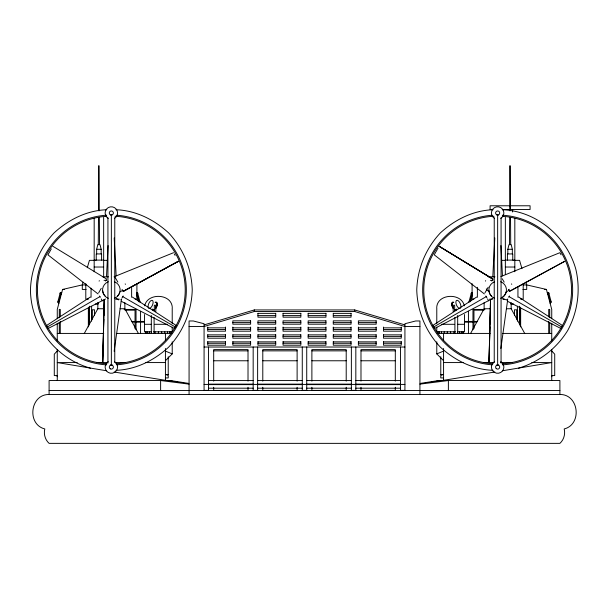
<?xml version="1.0" encoding="UTF-8"?>
<svg xmlns="http://www.w3.org/2000/svg" width="609" height="609" viewBox="0 0 609 609"><rect width="100%" height="100%" fill="white"/><g stroke="black" fill="none" stroke-linecap="round" stroke-linejoin="round"><path stroke-width="0.91" d="M98.277 244.666L98.475 217.383M98.521 210.798L98.848 165.64L99.313 210.798M509.444 244.666L509.642 217.383M509.687 210.798L510.015 165.64L510.479 210.798M102.761 362.568L104.208 299.628L102.685 362.568L103.842 319.352M489.073 362.568L490.519 299.628L488.989 362.568L489.948 326.873M103.949 315.599L104.375 299.628M490.032 324.049L490.557 304.325M106.484 276.836L108.09 245.549M492.795 276.836L494.79 237.959M114.149 351.294L121.389 299.628M500.857 348.477L507.693 299.628M144.706 305.832C147.18 292.83 170.779 293.317 172.218 306.73M436.782 306.73C438.221 293.317 461.82 292.83 464.294 305.832M96.656 253.945L96.656 249.287L97.783 244.666L100.043 244.666L101.178 249.287L101.178 253.945M507.822 253.945L507.822 249.287L508.957 244.666L511.217 244.666L512.344 249.287L512.344 253.945M60.656 293.233L60.184 293.005M85.945 284.913L82.291 284.913L62.582 289.435L57.261 309.425L57.261 318.713M468.869 302.353L471.473 292.548L472.348 292.769M471.83 293.233L471.351 293.005M469.958 301.737L472.279 293.02M470.605 301.249L472.302 294.885M83.083 282.188L82.291 284.913L82.291 289.435L86.09 289.435M87.293 267.732L89.439 260.347L95.126 260.347M156.117 306.974L156.33 306.16M84.301 333.42L97.828 308.748L97.828 302.627M470.612 333.42L484.132 308.748L484.132 302.627M48.187 254.349L49.108 252.75M49.405 252.24L50.555 250.246M50.928 249.606L51.339 248.891M99.107 281.114L99.366 280.665M98.643 292.845L101.246 288.331M105.456 281.046L106.613 279.036L52.861 246.257M120.947 299.78L121.419 298.958M122.028 297.908L123.155 295.959M175.057 327.429L174.448 328.487L121.183 301.265M175.704 326.31L175.323 326.972L122.767 296.629M175.811 326.127L176.199 325.457L132.374 297.063M434.59 254.189L435.755 252.172M436.097 251.578L437.254 249.576M437.635 248.914L438.046 248.206M485.419 281.114L485.678 280.665M484.947 292.845L488.228 287.159M491.76 281.046L492.917 279.036L439.127 246.325M506.924 300.366L507.731 298.958M508.69 297.299L509.467 295.959M562.411 325.625L560.782 328.441L507.495 301.265M562.48 325.511L518.678 297.063M509.253 289.275L508.309 290.729L506.018 292.046M57.261 350.974L54.285 354.172L54.285 375.586L57.261 375.586M551.404 376.705L552.553 375.479M165.511 360.604L172.218 353.898L172.218 341.794M90.322 297.063L46.52 325.511M476.626 297.063L432.801 325.457L433.189 326.127M47.365 326.972L99.922 296.629M46.589 325.625L48.218 328.441L105.578 298.973M119.707 292.046L121.998 290.729M486.233 296.629L433.677 326.972L433.296 326.31M433.943 327.429L434.552 328.487L492.696 298.509M178.46 261.2L123.231 291.429L122.074 289.42M123.224 291.414L178.498 261.269L123.14 291.269M509.451 291.269L564.809 261.269L509.543 291.429L508.386 289.42M452.67 306.16L452.883 306.974A3.974 1.865 66.8 0 1 452.441 306.045M443.489 360.604L436.782 353.898L443.702 351.035M518.594 368.171C539.049 362.05 556.504 348.652 567.71 330.481C577.85 311.686 580.72 289.869 575.794 269.094C566.659 236.475 536.4 210.866 502.204 209.732M114.637 276.539L173.55 252.705M500.948 276.539L559.861 252.705M435.861 381.546L438.457 380.541L559.899 380.541L559.899 394.48C578.915 394.137 582.425 424.359 564.2 428.949C565.479 434.065 563.843 439.827 559.899 443.36L49.101 443.36C45.157 439.827 43.521 434.065 44.8 428.949C26.575 424.359 30.085 394.137 49.101 394.48L559.899 394.48M204.076 324.917L254.288 309.935L354.712 309.935L404.924 324.917M419.928 326.5L404.924 326.5L354.712 311.526L254.288 311.526L204.076 326.5L189.072 326.5M136.652 292.769L137.527 292.541L140.131 302.353M137.649 293.005L137.17 293.233M136.492 294.101L137.855 293.774M138.502 301.668L139.857 301.295M547.263 292.594L547.742 292.465L550.559 303.038L550.079 303.183M547.826 292.769L548.694 292.541L551.343 302.506L550.475 302.742M548.816 293.005L548.344 293.233M547.666 294.101L549.021 293.774M549.676 301.668L551.023 301.295M448.376 390.521L448.376 380.541L419.928 384.134L494.858 372.023M502.318 370.782L551.739 362.568L531.809 362.568M420.24 383.419L438.457 380.541M106.796 209.732C86.95 210.387 68.627 219.605 54.14 232.828C39.486 248.358 31.067 268.691 30.45 290.029C30.892 326.18 55.609 358.389 90.406 368.171M493.1 209.732C473.262 210.387 454.938 219.605 440.452 232.828C425.798 248.358 417.378 268.691 416.762 290.029C417.378 311.374 425.798 331.707 440.452 347.229C454.938 360.452 473.262 369.671 493.1 370.325M115.9 370.325C135.738 369.671 154.062 360.452 168.548 347.229C183.202 331.707 191.622 311.374 192.238 290.029C191.622 268.691 183.202 248.358 168.548 232.828C154.062 219.605 135.738 210.387 115.9 209.732M491.95 209.504L490.093 209.504L490.093 205.781L530.081 205.781L530.081 209.504L503.11 209.504M110.8 215.046L111.889 215.046M497.111 215.046L498.2 215.046M96.656 249.287L101.178 249.287M507.822 249.287L512.344 249.287M94.174 260.104L103.652 260.104M505.348 260.104L514.826 260.104M103.652 260.347L107.443 260.347M501.557 260.347L505.348 260.347M513.874 260.347L519.561 260.347L521.966 268.622M94.174 267.031L103.652 267.031M505.348 267.031L514.826 267.031M102.86 276.836L108.516 276.836M114.043 276.836L114.987 276.836M488.319 276.836L494.957 276.836M523.055 284.913L526.709 284.913L546.418 289.435L551.739 309.425L551.739 318.713M62.582 289.435L64.455 289.435M522.91 289.435L526.709 289.435L526.709 284.913L525.917 282.188M544.545 289.435L546.418 289.435M88.427 299.133L85.793 299.133L85.793 283.665M115.588 299.133L119.364 299.133M135.145 299.133L136.903 299.133L136.903 283.665M473.855 299.133L472.097 299.133L472.097 283.665M489.636 299.133L492.468 299.133M502.844 299.133L504.732 299.133M520.573 299.133L523.207 299.133L523.207 283.665M505.173 299.628L506.444 299.628M96.61 303.716L98.452 303.716M510.548 303.716L512.39 303.716M95.316 304.043L98.019 304.043M510.981 304.043L513.684 304.043M97.828 308.748L104.017 308.748M120.095 308.748L124.868 308.748L138.388 333.42M484.132 308.748L490.329 308.748M506.406 308.748L511.172 308.748L524.699 333.42M124.099 309.425L136.043 309.425L136.043 329.728M484.901 309.425L472.957 309.425L472.957 329.728M124.997 310.179L135.038 310.179L135.038 321.423L131.384 321.423M484.003 310.179L473.962 310.179L473.962 321.423L477.616 321.423M257.95 313.361L275.725 313.361M283.056 313.361L300.838 313.361M308.162 313.361L325.944 313.361M333.275 313.361L351.05 313.361M257.95 315.591L275.725 315.591M283.056 315.591L300.838 315.591M308.162 315.591L325.944 315.591M333.275 315.591L351.05 315.591M136.043 321.423L144.257 321.423M464.743 321.423L472.957 321.423M132.298 322.169L135.038 322.169L135.038 328.731M136.043 322.169L144.257 322.169M464.743 322.169L472.957 322.169M476.702 322.169L473.962 322.169L473.962 328.731M232.844 322.595L250.619 322.595M257.95 322.595L275.725 322.595M283.056 322.595L300.838 322.595M308.162 322.595L325.944 322.595M333.275 322.595L351.05 322.595M358.381 322.595L376.156 322.595M144.546 324.3L151.466 324.3M154.8 324.3L167.445 324.3M441.555 324.3L454.2 324.3M457.534 324.3L464.454 324.3M207.738 327.848L225.513 327.848M232.844 327.848L250.619 327.848M257.95 327.848L275.725 327.848M283.056 327.848L300.838 327.848M308.162 327.848L325.944 327.848M333.275 327.848L351.05 327.848M358.381 327.848L376.156 327.848M383.487 327.848L401.262 327.848M207.738 329.515L225.513 329.515M232.844 329.515L250.619 329.515M257.95 329.515L275.725 329.515M283.056 329.515L300.838 329.515M308.162 329.515L325.944 329.515M333.275 329.515L351.05 329.515M358.381 329.515L376.156 329.515M383.487 329.515L401.262 329.515M151.466 331.798L144.546 331.798L144.546 314.518M153.491 331.798L171.746 331.798M437.254 331.798L455.509 331.798M457.534 331.798L464.454 331.798L464.454 314.518M57.261 333.42L103.758 333.42M116.997 333.42L171.746 333.42M437.254 333.42L490.062 333.42M502.402 333.42L551.739 333.42M207.738 334.859L225.513 334.859M232.844 334.859L250.619 334.859M257.95 334.859L275.725 334.859M283.056 334.859L300.838 334.859M308.162 334.859L325.944 334.859M333.275 334.859L351.05 334.859M358.381 334.859L376.156 334.859M383.487 334.859L401.262 334.859M207.738 336.396L225.513 336.396M232.844 336.396L250.619 336.396M257.95 336.396L275.725 336.396M283.056 336.396L300.838 336.396M308.162 336.396L325.944 336.396M333.275 336.396L351.05 336.396M358.381 336.396L376.156 336.396M383.487 336.396L401.262 336.396M207.738 341.862L225.513 341.862M232.844 341.862L250.619 341.862M257.95 341.862L275.725 341.862M283.056 341.862L300.838 341.862M308.162 341.862L325.944 341.862M333.275 341.862L351.05 341.862M358.381 341.862L376.156 341.862M383.487 341.862L401.262 341.862M207.738 343.278L225.513 343.278M232.844 343.278L250.619 343.278M257.95 343.278L275.725 343.278M283.056 343.278L300.838 343.278M308.162 343.278L325.944 343.278M333.275 343.278L351.05 343.278M358.381 343.278L376.156 343.278M383.487 343.278L401.262 343.278M204.076 347.031L404.924 347.031M213.69 350.86L248.015 350.86M262.791 350.86L297.116 350.86M311.884 350.86L346.209 350.86M360.985 350.86L395.31 350.86M213.69 360.772L248.015 360.772M262.791 360.772L297.116 360.772M311.884 360.772L346.209 360.772M360.985 360.772L395.31 360.772M77.191 362.568L57.261 362.568L106.682 370.782M97.113 362.568L107.549 362.568M115.139 362.568L125.576 362.568M145.505 362.568L165.427 362.568M443.573 362.568L463.495 362.568M483.424 362.568L493.861 362.568M500.499 362.568L511.887 362.568M110.305 365.019L112.391 365.019M496.609 365.019L498.695 365.019M165.427 374.55L168.229 374.55M440.771 374.55L443.573 374.55M551.739 375.586L554.715 375.586L554.715 354.172L551.739 350.974M165.427 377.93L168.229 377.93L168.229 356.722M443.573 377.93L440.771 377.93L440.771 356.722M188.76 383.419L170.543 380.541L49.101 380.541L49.101 394.48M208.529 380.564L253.169 380.564M257.63 380.564L302.27 380.564M306.73 380.564L351.37 380.564M355.831 380.564L400.471 380.564M169.492 380.922L170.543 380.922M438.457 380.922L439.508 380.922M208.529 384.127L253.169 384.127M257.63 384.127L302.27 384.127M306.73 384.127L351.37 384.127M355.831 384.127L400.471 384.127M204.076 384.416L208.529 384.416M253.169 384.416L257.63 384.416M302.27 384.416L306.73 384.416M351.37 384.416L355.831 384.416M400.471 384.416L404.924 384.416M208.529 384.622L253.169 384.622M257.63 384.622L302.27 384.622M306.73 384.622L351.37 384.622M355.831 384.622L400.471 384.622M208.529 388.184L253.169 388.184M257.63 388.184L302.27 388.184M306.73 388.184L351.37 388.184M355.831 388.184L400.471 388.184M204.076 390.377L208.529 390.377M253.169 390.377L257.63 390.377M302.27 390.377L306.73 390.377M351.37 390.377L355.831 390.377M400.471 390.377L404.924 390.377M49.101 390.521L559.899 390.521M490.336 280.315L492.932 280.46M104.032 280.315L106.621 280.46M114.142 372.023L189.072 384.134L160.624 380.541L160.624 390.521M471.145 293.774L472.508 294.101M469.143 301.295L470.498 301.668M61.737 292.594L61.258 292.465L58.441 303.038L58.921 303.183M61.174 292.769L60.306 292.541L57.657 302.506L58.525 302.742M59.979 293.774L61.334 294.101M57.977 301.295L59.324 301.668M170.543 380.541L173.139 381.546M165.298 351.035L172.218 353.898M509.078 296.629L561.635 326.972M502.615 298.509L504.229 299.438M489.522 291.658L487.23 290.341L486.279 288.887M116.304 298.509L118.725 299.902M492.909 279.051L439.165 246.264L492.826 279.196M434.225 254.821L484.322 293.926M47.913 254.821L98.011 293.926M56.447 375.479L57.596 376.705M560.227 253.336L561.056 254.775M511.499 283.893L511.758 284.342M502.204 278.724L504.176 282.134M485.845 295.959L486.972 297.908M487.581 298.958L488.662 300.831M174.288 253.983L175.088 255.354M125.188 283.893L125.446 284.342M115.261 277.62L117.864 282.134M99.533 295.959L100.31 297.299M101.269 298.958L102.35 300.831M136.72 293.02L139.042 301.737M136.698 294.885L138.395 301.249M500.91 245.549L502.463 275.892M114.21 237.959L116.152 275.892M510.525 217.383L510.723 244.666M99.358 217.383L99.556 244.666M551.739 323.265L551.739 340.941M551.739 349.406L551.739 380.541M549.721 317.731L549.721 309.425L548.717 309.425L548.717 316.809M549.721 322.344L549.721 333.42M548.717 321.423L548.717 333.42M520.649 308.108L520.649 326.881M520.246 307.18L520.246 325.929M519.469 306.205L519.469 324.034M517.939 286.39L517.939 297.314M517.391 306.236L517.391 321.141M516.706 319.146L516.706 309.798L514.468 309.798L514.468 315.409M514.826 218.327L514.826 271.736M512.755 260.104L512.755 253.945L507.411 253.945L507.411 260.104M512.603 209.504L512.603 212.001M511.172 302.627L511.172 308.748M505.348 217.398L505.348 274.56M501.07 217.893L501.07 363.116M497.652 215.046L497.652 365.019M494.234 217.893L494.234 362.172M477.372 287.303L477.372 297.314M468.435 311.275L468.435 333.42M463.51 331.798L463.51 333.42M463.068 331.798L463.068 333.42M461.782 331.798L461.782 333.42M459.734 331.798L459.734 333.42M457.686 315.432L457.686 333.42M454.9 317.327L454.9 333.42M454.679 310.445L454.679 305.246L453.18 305.246L453.18 311.641M453.956 331.798L453.956 333.42M450.622 331.798L450.622 333.42M447.28 331.798L447.28 333.42M444.174 331.798L444.174 333.42M443.573 333.42L443.573 339.997M443.573 348.462L443.573 380.541M441.875 374.938L441.875 375.692M441.502 331.798L441.502 333.42M439.454 331.798L439.454 333.42M438.168 331.798L438.168 333.42M436.782 307.408L436.782 323.448M436.782 327.109L436.782 331.798M436.782 341.794L436.782 353.898M419.928 394.48L419.928 320.973L415.681 320.973L404.924 323.737L404.924 390.575M401.262 327.056L401.262 331.189L383.487 331.189L383.487 327.056M401.262 334.76L401.262 338.193L383.487 338.193L383.487 334.76M401.262 341.634L401.262 345.204L383.487 345.204L383.487 341.634M400.471 347.031L400.471 390.575M395.31 381.135L395.31 349.612L360.985 349.612L360.985 381.135M395.31 387.263L395.31 390.392L360.985 390.392L360.985 387.263M376.156 327.056L376.156 331.189L358.381 331.189L358.381 327.056M376.156 334.76L376.156 338.193L358.381 338.193L358.381 334.76M376.156 341.634L376.156 345.204L358.381 345.204L358.381 341.634M355.831 347.031L355.831 390.575M354.712 309.935L354.712 311.526M351.37 347.031L351.37 390.575M351.05 313.3L351.05 317.182L333.275 317.182L333.275 313.3M351.05 327.056L351.05 331.189L333.275 331.189L333.275 327.056M351.05 334.76L351.05 338.193L333.275 338.193L333.275 334.76M351.05 341.634L351.05 345.204L333.275 345.204L333.275 341.634M346.209 381.135L346.209 349.612L311.884 349.612L311.884 381.135M346.209 387.263L346.209 390.392L311.884 390.392L311.884 387.263M325.944 313.3L325.944 317.182L308.162 317.182L308.162 313.3M325.944 327.056L325.944 331.189L308.162 331.189L308.162 327.056M325.944 334.76L325.944 338.193L308.162 338.193L308.162 334.76M325.944 341.634L325.944 345.204L308.162 345.204L308.162 341.634M306.73 347.031L306.73 390.575M302.27 347.031L302.27 390.575M300.838 313.3L300.838 317.182L283.056 317.182L283.056 313.3M300.838 327.056L300.838 331.189L283.056 331.189L283.056 327.056M300.838 334.76L300.838 338.193L283.056 338.193L283.056 334.76M300.838 341.634L300.838 345.204L283.056 345.204L283.056 341.634M297.116 381.135L297.116 349.612L262.791 349.612L262.791 381.135M297.116 387.263L297.116 390.392L262.791 390.392L262.791 387.263M275.725 313.3L275.725 317.182L257.95 317.182L257.95 313.3M275.725 327.056L275.725 331.189L257.95 331.189L257.95 327.056M275.725 334.76L275.725 338.193L257.95 338.193L257.95 334.76M275.725 341.634L275.725 345.204L257.95 345.204L257.95 341.634M257.63 347.031L257.63 390.575M254.288 309.935L254.288 311.526M253.169 347.031L253.169 390.575M250.619 327.056L250.619 331.189L232.844 331.189L232.844 327.056M250.619 334.76L250.619 338.193L232.844 338.193L232.844 334.76M250.619 341.634L250.619 345.204L232.844 345.204L232.844 341.634M248.015 381.135L248.015 349.612L213.69 349.612L213.69 381.135M248.015 387.263L248.015 390.392L213.69 390.392L213.69 387.263M225.513 327.056L225.513 331.189L207.738 331.189L207.738 327.056M225.513 334.76L225.513 338.193L207.738 338.193L207.738 334.76M225.513 341.634L225.513 345.204L207.738 345.204L207.738 341.634M208.529 347.031L208.529 390.575M204.076 390.575L204.076 323.737L193.319 320.973L189.072 320.973L189.072 394.48M172.218 307.408L172.218 323.448M172.218 327.109L172.218 331.798M170.832 331.798L170.832 333.42M169.546 331.798L169.546 333.42M167.498 331.798L167.498 333.42M167.125 374.938L167.125 375.692M165.427 333.42L165.427 339.997M165.427 348.462L165.427 380.541M164.826 331.798L164.826 333.42M161.72 331.798L161.72 333.42M158.378 331.798L158.378 333.42M155.82 311.641L155.82 305.246L154.321 305.246L154.321 310.445M155.044 331.798L155.044 333.42M154.1 317.327L154.1 333.42M151.314 315.432L151.314 333.42M149.266 331.798L149.266 333.42M147.218 331.798L147.218 333.42M145.932 331.798L145.932 333.42M145.49 331.798L145.49 333.42M140.565 311.275L140.565 333.42M131.628 286.39L131.628 297.314M124.868 302.627L124.868 308.748M114.766 217.893L114.766 362.172M111.348 215.046L111.348 365.019M107.93 217.893L107.93 363.116M103.652 217.398L103.652 277.384M101.589 260.104L101.589 253.945L96.245 253.945L96.245 260.104M94.532 315.409L94.532 309.798L92.294 309.798L92.294 319.146M94.174 218.327L94.174 271.736M91.609 306.236L91.609 321.141M91.061 288.209L91.061 297.314M89.531 306.205L89.531 324.034M88.754 307.18L88.754 325.929M88.351 308.108L88.351 326.881M60.283 316.809L60.283 309.425L59.279 309.425L59.279 317.731M60.283 321.423L60.283 333.42M59.279 322.344L59.279 333.42M57.261 323.265L57.261 340.941M57.261 349.406L57.261 380.541M114.454 361.685A6.219 6.219 0 0 1 116.106 371.064A6.219 6.219 0 0 1 106.583 371.064A6.219 6.219 0 0 1 108.235 361.685M108.235 218.38A6.219 6.219 0 0 1 106.583 208.994A6.219 6.219 0 0 1 116.106 208.994A6.219 6.219 0 0 1 114.454 218.38M500.765 361.685A6.219 6.219 0 0 1 502.417 371.064A6.219 6.219 0 0 1 492.894 371.064A6.219 6.219 0 0 1 494.546 361.685M494.546 218.38A6.219 6.219 0 0 1 492.894 208.994A6.219 6.219 0 0 1 502.417 208.994A6.219 6.219 0 0 1 500.765 218.38M148.398 307.857A4.324 2.025 -66.8 0 1 150.438 301.029A4.324 2.025 -66.8 0 1 152.966 303.647A4.324 2.025 -66.8 0 1 148.786 308.268M155.501 302.231A4.324 2.025 -66.8 0 1 157.312 303.678A4.324 2.025 -66.8 0 1 156.018 308.177M154.1 310.065A4.324 2.025 -66.8 0 1 152.349 309.014M156.003 302.422A3.974 1.865 -66.8 0 1 155.919 308.009M154.153 309.745A3.974 1.865 -66.8 0 1 153.125 309.745M155.128 302.414A3.974 1.865 -66.8 0 1 156.513 302.787M156.734 303.373A3.974 1.865 -66.8 0 1 156.711 305.048M156.467 306.015A3.974 1.865 -66.8 0 1 156.094 306.974M153.833 309.608A3.974 1.865 -66.8 0 1 152.806 309.608M156.178 302.589A3.821 1.789 -66.8 0 1 156.521 302.947M460.214 308.268A4.324 2.025 66.8 0 1 456.034 303.647A4.324 2.025 66.8 0 1 458.562 301.029A4.324 2.025 66.8 0 1 460.602 307.857M456.651 309.014A4.324 2.025 66.8 0 1 454.9 310.065M452.982 308.177A4.324 2.025 66.8 0 1 451.688 303.678A4.324 2.025 66.8 0 1 453.499 302.231M455.875 309.745A3.974 1.865 66.8 0 1 454.847 309.745M453.081 308.009A3.974 1.865 66.8 0 1 452.997 302.422M456.103 309.646A3.974 1.865 66.8 0 1 455.075 309.646M452.198 305.086A3.974 1.865 66.8 0 1 452.175 303.411M452.396 302.818A3.974 1.865 66.8 0 1 453.789 302.452M452.563 302.909A3.821 1.789 66.8 0 1 452.913 302.551M119.44 292.975A8.617 8.617 0 0 1 117.438 296.126M105.25 296.126A8.617 8.617 0 0 1 102.761 290.782M502.235 216.294A73.879 73.879 0 0 1 571.531 290.029A73.879 73.879 0 0 1 502.235 363.763M493.077 363.763A73.879 73.879 0 0 1 423.78 289.572A73.879 73.879 0 0 1 493.99 216.248M502.303 215.19A74.983 74.983 0 0 1 572.643 290.029A74.983 74.983 0 0 1 502.303 364.875M492.072 364.806A74.983 74.983 0 0 1 422.669 290.029A74.983 74.983 0 0 1 492.072 215.251M115.01 216.248A73.879 73.879 0 0 1 185.22 289.572A73.879 73.879 0 0 1 115.923 363.763M106.765 363.763A73.879 73.879 0 0 1 37.469 290.029A73.879 73.879 0 0 1 106.765 216.294M116.928 215.251A74.983 74.983 0 0 1 186.331 290.029A74.983 74.983 0 0 1 116.928 364.806M106.697 364.875A74.983 74.983 0 0 1 36.357 290.029A74.983 74.983 0 0 1 106.697 215.19M500.667 281.746A8.815 8.815 0 0 1 500.667 298.311M494.645 298.311A8.815 8.815 0 0 1 494.645 281.746M114.355 281.746A8.815 8.815 0 0 1 114.355 298.311M108.333 298.311A8.815 8.815 0 0 1 108.333 281.746M505.98 292.259A8.617 8.617 0 0 1 502.592 297.093M491.562 296.126A8.617 8.617 0 0 1 489.56 292.975M489.331 292.259A8.617 8.617 0 0 1 489.073 290.782M250.619 320.844L232.844 320.844L232.844 324.186L250.619 324.186L250.619 320.844M275.725 320.844L257.95 320.844L257.95 324.186L275.725 324.186L275.725 320.844M300.838 320.844L283.056 320.844L283.056 324.186L300.838 324.186L300.838 320.844M325.944 320.844L308.162 320.844L308.162 324.186L325.944 324.186L325.944 320.844M351.05 320.844L333.275 320.844L333.275 324.186L351.05 324.186L351.05 320.844M376.156 320.844L358.381 320.844L358.381 324.186L376.156 324.186L376.156 320.844M110.32 368.848A2.055 2.055 0 0 0 113.396 367.067A2.055 2.055 0 0 0 110.32 365.293A2.055 2.055 0 0 0 110.32 368.848M110.32 214.771A2.055 2.055 0 0 0 113.396 212.99A2.055 2.055 0 0 0 110.32 211.216A2.055 2.055 0 0 0 110.32 214.771M496.206 368.521A2.055 2.055 0 0 0 499.639 367.6A2.055 2.055 0 0 0 497.127 365.088A2.055 2.055 0 0 0 496.206 368.521M496.632 214.771A2.055 2.055 0 0 0 499.707 212.99A2.055 2.055 0 0 0 496.632 211.216A2.055 2.055 0 0 0 496.632 214.771"/></g></svg>
